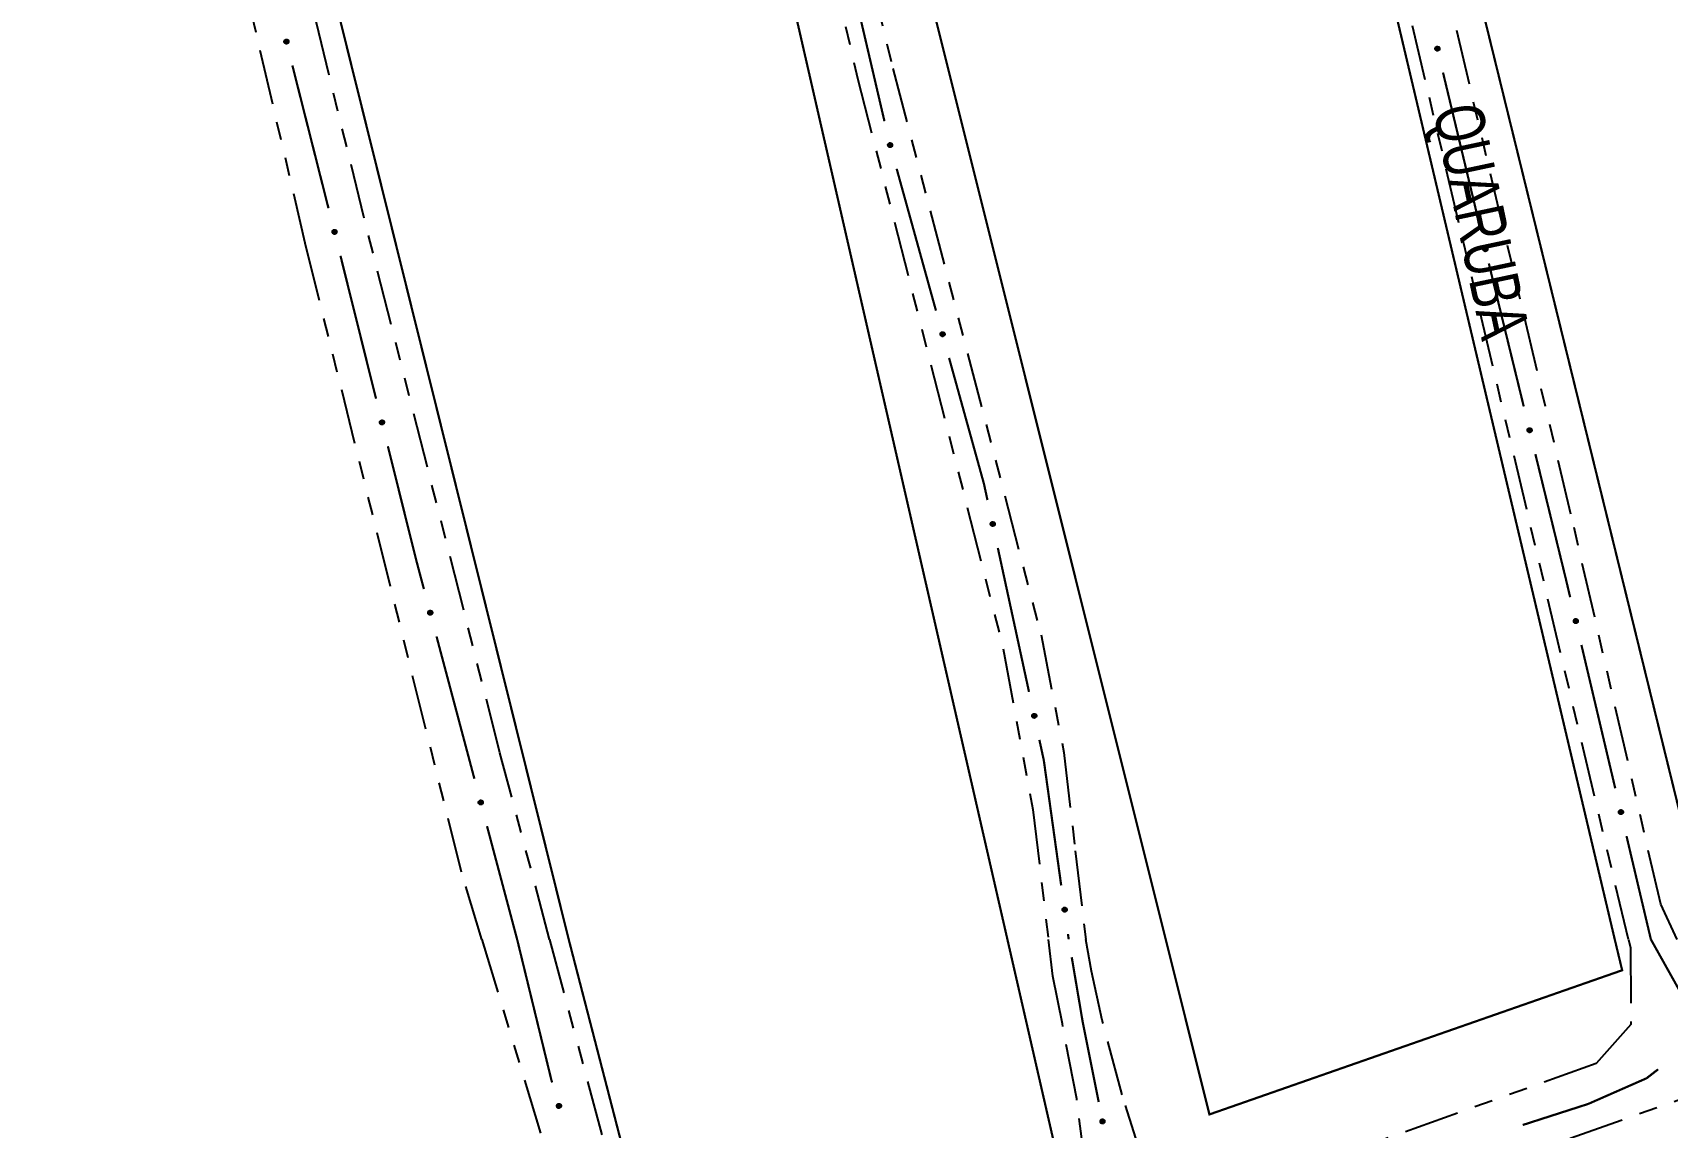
# Model space of a CAD drawing. Extents: x 212200 to 214553, y 4880545 to 4882659.
# Drawn here: x 213208.8 to 213342.1, y 4881347.5 to 4881436.7 of the extents above; entities that cross this region are included whole.
import ezdxf

# ---------------------------------------------------------------- set-up
doc = ezdxf.new("R2010")
doc.units = 0
doc.header["$LTSCALE"] = 1.5
doc.header["$MEASUREMENT"] = 0
doc.linetypes.add('TRACO_12', pattern=[2.5, 2, -0.5])
doc.linetypes.add('TRACO_25', pattern=[8, 3, -1, 1, -1, 1, -1])
for name, color, linetype in [('RU-QUADRA', 210, 'CONTINUOUS'), ('SV-EIXO-RUA-N-PAV', 6, 'CONTINUOUS'), ('SV-RUA-NAO-PAV', 7, 'CONTINUOUS'), ('SV-TXT-RUA-N-PAV', 7, 'CONTINUOUS')]:
    doc.layers.add(name, color=color, linetype=linetype)
doc.styles.add('ARIAL', font='ARIAL.SHX')

msp = doc.modelspace()

# ---------------------------------------------------------------- linework, layer by layer
at = {"layer": 'RU-QUADRA', "linetype": 'TRACO_12', "const_width": 0.18, "flags": 128}
for points in [[(213344.778858, 4881366.276218), (213378.799979, 4881374.044821), (213396.852874, 4881374.817639), (213478.953712, 4881379.8545), (213474.924223, 4881403.024061), (213469.887362, 4881436.771031), (213458.302581, 4881503.257599), (213447.725172, 4881582.840006), (213445.041887, 4881600.656325), (213445.947015, 4881606.268115), (213445.584964, 4881615.500416), (213443.050607, 4881628.172201), (213439.430097, 4881641.206037), (213436.352663, 4881654.511412), (213432.913179, 4881676.415497), (213424.04, 4881720.13), (213420.06, 4881746.92), (213416.62, 4881769.64), (213413.91, 4881786.3), (213411.55, 4881800.33), (213411.19, 4881811.19), (213409.741914, 4881822.774616), (213409.02, 4881829.83), (213406.81, 4881839.02), (213400.09, 4881878.83), (213395.74, 4881904.23), (213392.64, 4881917.97), (213389.95, 4881935.66), (213384.95, 4881968.42), (213379.07, 4882006.96), (213374.51, 4882036.01), (213370.41, 4882056.76), (213364.068246, 4882088.857105), (213326.173552, 4882079.914974), (213344.45, 4881998.51), (213356.54, 4881944.19), (213367.46, 4881897.23), (213373.36, 4881871.74), (213382.04, 4881834.04), (213383.15, 4881828.27), (213375.44, 4881824.4), (213367.96, 4881822.45), (213351.54, 4881818.46), (213345.05, 4881817.69), (213342.628249, 4881816.344882), (213341.223762, 4881814.35693), (213342.83, 4881805.84), (213357.5, 4881752.05), (213364.62, 4881726.72), (213382.045012, 4881666.64012), (213390.19116, 4881636.318349), (213401.414741, 4881597.759917), (213405.397302, 4881591.967101), (213408.941341, 4881583.847378), (213407.430283, 4881579.314203), (213301.152511, 4881554.633584), (213317.361297, 4881478.650507), (213322.418793, 4881457.280693)], [(213337.798852, 4881362.800366), (213338.403396, 4881360.284183), (213319.709325, 4881353.756286), (213304.756498, 4881348.534816), (213301.190597, 4881362.8018), (213275.749395, 4881464.590699), (213261.532303, 4881513.238985), (213254.298, 4881542.427949), (213283.075685, 4881550.317487), (213288.245285, 4881551.637408), (213293.035513, 4881549.037476), (213299.198638, 4881524.085994), (213306.553584, 4881494.309418), (213308.964995, 4881484.729758), (213315.982088, 4881455.056658)]]:
    msp.add_lwpolyline(points, close=True, dxfattribs=at)
at = {"layer": 'RU-QUADRA', "linetype": 'Continuous', "const_width": 0.18, "flags": 128}
msp.add_lwpolyline([(213261.617629, 4881479.240241), (213256.301005, 4881500.639178), (213246.668759, 4881539.408106), (213214.536212, 4881531.573195), (213212.379018, 4881527.721063), (213220.083284, 4881493.360038), (213225.168099, 4881472.789649), (213252.519957, 4881362.803705), (213258.049359, 4881341.445355), (213292.237436, 4881345.545001), (213288.285049, 4881362.802305)], close=True, dxfattribs=at)
at = {"layer": 'SV-EIXO-RUA-N-PAV', "const_width": 0.18}
for points in [[(213275.535525, 4881441.168011), (213278.262281, 4881429.481917)], [(213229.992743, 4881434.026987), (213232.935113, 4881422.393309)], [(213323.799368, 4881433.447651), (213326.596537, 4881421.77821)], [(213279.256501, 4881425.608315), (213282.461525, 4881414.04424)], [(213233.913542, 4881418.514824), (213236.812785, 4881406.870323)], [(213327.53384, 4881417.889586), (213330.380434, 4881406.232103)], [(213283.529867, 4881410.189549), (213286.20072, 4881400.55282)], [(213237.779199, 4881402.988823), (213239.953632, 4881394.255448)], [(213331.329299, 4881402.346276), (213333.701461, 4881392.631707)], [(213286.20072, 4881400.55282), (213286.372322, 4881399.933662)], [(213286.372322, 4881399.933662), (213286.65968, 4881398.606923)], [(213287.506407, 4881394.697568), (213290.046587, 4881382.969504)], [(213239.953632, 4881394.255448), (213240.091779, 4881393.700592)], [(213240.091779, 4881393.700592), (213240.716368, 4881391.354091)], [(213333.701461, 4881392.631707), (213333.795594, 4881392.246209)], [(213333.795594, 4881392.246209), (213334.163805, 4881390.685891)], [(213241.745256, 4881387.488682), (213244.831923, 4881375.892455)], [(213335.082508, 4881386.792822), (213337.838618, 4881375.113616)], [(213290.893313, 4881379.06015), (213291.104995, 4881378.082811)], [(213291.104995, 4881378.082811), (213291.254893, 4881377.390727)], [(213291.254893, 4881377.390727), (213292.671964, 4881367.196882)], [(213245.860812, 4881372.027045), (213248.175812, 4881363.329875)], [(213338.757321, 4881371.220547), (213340.594728, 4881363.43441)], [(213248.175812, 4881363.329875), (213248.317476, 4881362.797662)], [(213248.317476, 4881362.797662), (213250.921064, 4881352.110224)], [(213293.222717, 4881363.23498), (213293.282889, 4881362.802127)], [(213340.594728, 4881363.43441), (213340.744173, 4881362.801126)], [(213340.744173, 4881362.801126), (213344.651108, 4881355.820018)], [(213294.427501, 4881356.047453), (213293.530484, 4881361.341002)], [(213294.551248, 4881355.428719), (213294.427501, 4881356.047453)], [(213295.727945, 4881349.545235), (213294.551248, 4881355.428719)], [(213250.921064, 4881352.110224), (213251.120001, 4881351.293611)], [(213341.335355, 4881352.211351), (213340.545136, 4881351.598527)], [(213251.120001, 4881351.293611), (213251.164406, 4881351.140412)], [(213340.397152, 4881351.483765), (213335.991987, 4881349.545492)], [(213340.545136, 4881351.598527), (213340.397152, 4881351.483765)], [(213335.643311, 4881349.392075), (213330.294046, 4881347.671826)], [(213335.991987, 4881349.545492), (213335.643311, 4881349.392075)]]:
    msp.add_lwpolyline(points, dxfattribs=at)
at = {"layer": 'SV-EIXO-RUA-N-PAV'}
for points in [[(213229.573838, 4881436.132219), (213229.616196, 4881436.107769), (213229.647601, 4881436.078093), (213229.666671, 4881436.045803), (213229.676082, 4881436.012876), (213229.681916, 4881435.978105), (213229.680063, 4881435.941751), (213229.669069, 4881435.901857), (213229.644841, 4881435.859194), (213229.612327, 4881435.829021), (213229.58167, 4881435.808631), (213229.5479, 4881435.796841), (213229.514027, 4881435.79174), (213229.476328, 4881435.794913), (213229.436009, 4881435.806449), (213229.393699, 4881435.83185), (213229.36311, 4881435.861154), (213229.345485, 4881435.892871), (213229.333847, 4881435.926896), (213229.328316, 4881435.962466), (213229.330341, 4881435.998141), (213229.342029, 4881436.038715), (213229.367653, 4881436.080143), (213229.396532, 4881436.110986), (213229.427993, 4881436.129051), (213229.461749, 4881436.139755), (213229.496552, 4881436.14603), (213229.533174, 4881436.145689), (213229.573838, 4881436.132219)], [(213323.406729, 4881435.55794), (213323.44878, 4881435.532964), (213323.479812, 4881435.502899), (213323.498478, 4881435.470374), (213323.507478, 4881435.437332), (213323.512878, 4881435.402491), (213323.510573, 4881435.366163), (213323.499082, 4881435.326409), (213323.474324, 4881435.284051), (213323.441436, 4881435.254285), (213323.410528, 4881435.23428), (213323.376614, 4881435.222911), (213323.34268, 4881435.218232), (213323.305023, 4881435.221875), (213323.264851, 4881435.233913), (213323.222861, 4881435.259839), (213323.192639, 4881435.289522), (213323.175411, 4881435.321456), (213323.164198, 4881435.355623), (213323.159111, 4881435.391259), (213323.16158, 4881435.426907), (213323.173773, 4881435.467332), (213323.199911, 4881435.508438), (213323.229172, 4881435.538918), (213323.260856, 4881435.55659), (213323.294742, 4881435.566872), (213323.329622, 4881435.572713), (213323.366236, 4881435.571916), (213323.406729, 4881435.55794)], [(213278.790037, 4881427.703523), (213278.832938, 4881427.680038), (213278.865007, 4881427.651081), (213278.884802, 4881427.619231), (213278.894956, 4881427.586525), (213278.901576, 4881427.551895), (213278.900547, 4881427.515508), (213278.890459, 4881427.475376), (213278.867203, 4881427.432175), (213278.83538, 4881427.401273), (213278.805193, 4881427.380195), (213278.771699, 4881427.367643), (213278.73795, 4881427.361776), (213278.700189, 4881427.364095), (213278.659619, 4881427.374715), (213278.616744, 4881427.399152), (213278.5855, 4881427.427756), (213278.567161, 4881427.459065), (213278.554756, 4881427.492818), (213278.548421, 4881427.528254), (213278.549637, 4881427.563966), (213278.560404, 4881427.604794), (213278.585083, 4881427.646792), (213278.613257, 4881427.67828), (213278.6443, 4881427.697054), (213278.677805, 4881427.708519), (213278.712458, 4881427.71558), (213278.749078, 4881427.716069), (213278.790037, 4881427.703523)], [(213233.496998, 4881420.620649), (213233.539356, 4881420.596198), (213233.570761, 4881420.566523), (213233.589831, 4881420.534233), (213233.599242, 4881420.501305), (213233.605076, 4881420.466534), (213233.603223, 4881420.43018), (213233.592229, 4881420.390287), (213233.568001, 4881420.347624), (213233.535486, 4881420.31745), (213233.50483, 4881420.297061), (213233.47106, 4881420.285271), (213233.437187, 4881420.280169), (213233.399488, 4881420.283342), (213233.359169, 4881420.294878), (213233.316859, 4881420.32028), (213233.28627, 4881420.349584), (213233.268645, 4881420.3813), (213233.257007, 4881420.415325), (213233.251476, 4881420.450895), (213233.2535, 4881420.486571), (213233.265188, 4881420.527145), (213233.290813, 4881420.568573), (213233.319692, 4881420.599415), (213233.351152, 4881420.617481), (213233.384908, 4881420.628185), (213233.419712, 4881420.63446), (213233.456334, 4881420.634119), (213233.496998, 4881420.620649)], [(213327.323726, 4881419.214102), (213327.365882, 4881419.189304), (213327.397042, 4881419.159371), (213327.415845, 4881419.126925), (213327.424985, 4881419.093922), (213327.430533, 4881419.059104), (213327.428381, 4881419.022766), (213327.41706, 4881418.982964), (213327.392481, 4881418.940502), (213327.35972, 4881418.910597), (213327.328897, 4881418.89046), (213327.295031, 4881418.878948), (213327.261117, 4881418.874126), (213327.223446, 4881418.877609), (213327.183222, 4881418.889476), (213327.141123, 4881418.915224), (213327.110776, 4881418.944779), (213327.093412, 4881418.97664), (213327.082054, 4881419.010759), (213327.076817, 4881419.046373), (213327.079134, 4881419.082031), (213327.091156, 4881419.122508), (213327.11712, 4881419.163723), (213327.146251, 4881419.194327), (213327.17786, 4881419.212134), (213327.211703, 4881419.222559), (213327.246557, 4881419.228548), (213327.283174, 4881419.227906), (213327.323726, 4881419.214102)], [(213283.063403, 4881412.284757), (213283.106303, 4881412.261272), (213283.138372, 4881412.232315), (213283.158168, 4881412.200465), (213283.168322, 4881412.167759), (213283.174942, 4881412.133129), (213283.173913, 4881412.096742), (213283.163825, 4881412.05661), (213283.140569, 4881412.013409), (213283.108746, 4881411.982507), (213283.078559, 4881411.961429), (213283.045065, 4881411.948877), (213283.011316, 4881411.94301), (213282.973555, 4881411.945329), (213282.932984, 4881411.955949), (213282.89011, 4881411.980386), (213282.858866, 4881412.00899), (213282.840527, 4881412.040299), (213282.828121, 4881412.074052), (213282.821787, 4881412.109488), (213282.823003, 4881412.1452), (213282.833769, 4881412.186028), (213282.858449, 4881412.228026), (213282.886622, 4881412.259514), (213282.917666, 4881412.278288), (213282.951171, 4881412.289753), (213282.985824, 4881412.296814), (213283.022444, 4881412.297303), (213283.063403, 4881412.284757)], [(213237.368098, 4881405.095593), (213237.410365, 4881405.070986), (213237.44166, 4881405.041195), (213237.46061, 4881405.008834), (213237.469899, 4881404.975872), (213237.475604, 4881404.94108), (213237.473616, 4881404.904733), (213237.462475, 4881404.86488), (213237.438088, 4881404.822307), (213237.405463, 4881404.792254), (213237.374731, 4881404.771979), (213237.340917, 4881404.760314), (213237.307025, 4881404.755338), (213237.269339, 4881404.758651), (213237.229062, 4881404.770336), (213237.186847, 4881404.795894), (213237.156366, 4881404.825311), (213237.138859, 4881404.857093), (213237.127347, 4881404.891161), (213237.121949, 4881404.926751), (213237.124105, 4881404.962418), (213237.135943, 4881405.002949), (213237.161721, 4881405.044282), (213237.190714, 4881405.075017), (213237.222242, 4881405.092966), (213237.256037, 4881405.103544), (213237.290864, 4881405.109691), (213237.327484, 4881405.109214), (213237.368098, 4881405.095593)], [(213330.927722, 4881404.454882), (213330.969878, 4881404.430084), (213331.001038, 4881404.400151), (213331.019841, 4881404.367706), (213331.028981, 4881404.334702), (213331.034528, 4881404.299884), (213331.032377, 4881404.263546), (213331.021055, 4881404.223745), (213330.996477, 4881404.181282), (213330.963715, 4881404.151377), (213330.932892, 4881404.13124), (213330.899027, 4881404.119728), (213330.865113, 4881404.114906), (213330.827441, 4881404.118389), (213330.787218, 4881404.130256), (213330.745118, 4881404.156004), (213330.714771, 4881404.185559), (213330.697408, 4881404.21742), (213330.68605, 4881404.251539), (213330.680812, 4881404.287153), (213330.68313, 4881404.322811), (213330.695151, 4881404.363288), (213330.721115, 4881404.404503), (213330.750247, 4881404.435107), (213330.781855, 4881404.452914), (213330.815698, 4881404.463339), (213330.850552, 4881404.469328), (213330.88717, 4881404.468686), (213330.927722, 4881404.454882)], [(213287.160215, 4881396.815972), (213287.201707, 4881396.790079), (213287.232072, 4881396.75934), (213287.250018, 4881396.726412), (213287.25829, 4881396.69318), (213287.262924, 4881396.658229), (213287.259821, 4881396.621961), (213287.247461, 4881396.582469), (213287.221778, 4881396.540665), (213287.188244, 4881396.511629), (213287.156904, 4881396.492307), (213287.122748, 4881396.481686), (213287.08872, 4881396.477754), (213287.051152, 4881396.482223), (213287.011254, 4881396.495139), (213286.969843, 4881396.521982), (213286.940281, 4881396.552322), (213286.923758, 4881396.584626), (213286.913298, 4881396.619032), (213286.908996, 4881396.654771), (213286.912247, 4881396.690355), (213286.925324, 4881396.730503), (213286.952359, 4881396.771025), (213286.982283, 4881396.800855), (213287.014347, 4881396.817827), (213287.048451, 4881396.827362), (213287.08345, 4881396.832436), (213287.120039, 4881396.830834), (213287.160215, 4881396.815972)], [(213241.300231, 4881389.588548), (213241.342889, 4881389.564625), (213241.374661, 4881389.535342), (213241.39413, 4881389.503292), (213241.403949, 4881389.470484), (213241.410215, 4881389.435788), (213241.408814, 4881389.399414), (213241.398316, 4881389.359387), (213241.37462, 4881389.316426), (213241.342483, 4881389.285851), (213241.312082, 4881389.265082), (213241.278461, 4881389.252873), (213241.244654, 4881389.247352), (213241.206919, 4881389.250056), (213241.166459, 4881389.26109), (213241.123837, 4881389.285964), (213241.092886, 4881389.314886), (213241.074868, 4881389.346381), (213241.062809, 4881389.380259), (213241.056837, 4881389.415757), (213241.058418, 4881389.451455), (213241.069601, 4881389.492172), (213241.094708, 4881389.533914), (213241.123202, 4881389.565113), (213241.154436, 4881389.583568), (213241.188056, 4881389.59469), (213241.222779, 4881389.601398), (213241.259402, 4881389.601512), (213241.300231, 4881389.588548)], [(213334.697295, 4881388.904479), (213334.739257, 4881388.879355), (213334.770184, 4881388.849181), (213334.788735, 4881388.816591), (213334.797619, 4881388.783517), (213334.802896, 4881388.748657), (213334.800463, 4881388.712338), (213334.788833, 4881388.672625), (213334.763926, 4881388.630354), (213334.730934, 4881388.600704), (213334.699955, 4881388.580807), (213334.666001, 4881388.569558), (213334.632051, 4881388.564999), (213334.594407, 4881388.568774), (213334.554278, 4881388.580952), (213334.512379, 4881388.607026), (213334.482262, 4881388.636816), (213334.465146, 4881388.66881), (213334.454053, 4881388.703016), (213334.449092, 4881388.73867), (213334.451686, 4881388.774309), (213334.464021, 4881388.814691), (213334.490304, 4881388.855704), (213334.519672, 4881388.886081), (213334.551417, 4881388.903642), (213334.58534, 4881388.913805), (213334.620239, 4881388.919523), (213334.656851, 4881388.918597), (213334.697295, 4881388.904479)], [(213290.547121, 4881381.178554), (213290.588613, 4881381.15266), (213290.618978, 4881381.121921), (213290.636925, 4881381.088994), (213290.645197, 4881381.055762), (213290.64983, 4881381.02081), (213290.646727, 4881380.984542), (213290.634367, 4881380.94505), (213290.608684, 4881380.903246), (213290.575151, 4881380.87421), (213290.54381, 4881380.854888), (213290.509655, 4881380.844267), (213290.475626, 4881380.840335), (213290.438059, 4881380.844804), (213290.39816, 4881380.857721), (213290.35675, 4881380.884563), (213290.327187, 4881380.914903), (213290.310665, 4881380.947207), (213290.300205, 4881380.981613), (213290.295902, 4881381.017352), (213290.299153, 4881381.052937), (213290.312231, 4881381.093085), (213290.339266, 4881381.133606), (213290.369189, 4881381.163436), (213290.401253, 4881381.180408), (213290.435358, 4881381.189943), (213290.470357, 4881381.195017), (213290.506945, 4881381.193416), (213290.547121, 4881381.178554)], [(213245.415786, 4881374.126911), (213245.458445, 4881374.102989), (213245.490216, 4881374.073706), (213245.509685, 4881374.041655), (213245.519505, 4881374.008847), (213245.52577, 4881373.974151), (213245.524369, 4881373.937777), (213245.513872, 4881373.89775), (213245.490175, 4881373.854789), (213245.458038, 4881373.824214), (213245.427638, 4881373.803446), (213245.394017, 4881373.791237), (213245.360209, 4881373.785715), (213245.322474, 4881373.78842), (213245.282014, 4881373.799454), (213245.239392, 4881373.824327), (213245.208442, 4881373.853249), (213245.190424, 4881373.884745), (213245.178364, 4881373.918622), (213245.172392, 4881373.954121), (213245.173973, 4881373.989819), (213245.185156, 4881374.030535), (213245.210264, 4881374.072278), (213245.238757, 4881374.103477), (213245.269991, 4881374.121932), (213245.303612, 4881374.133054), (213245.338335, 4881374.139761), (213245.374958, 4881374.139875), (213245.415786, 4881374.126911)], [(213338.372108, 4881373.332204), (213338.41407, 4881373.30708), (213338.444997, 4881373.276906), (213338.463548, 4881373.244316), (213338.472432, 4881373.211242), (213338.477709, 4881373.176382), (213338.475276, 4881373.140063), (213338.463646, 4881373.10035), (213338.438739, 4881373.058079), (213338.405747, 4881373.028429), (213338.374768, 4881373.008532), (213338.340814, 4881372.997283), (213338.306864, 4881372.992724), (213338.269221, 4881372.996499), (213338.229091, 4881373.008677), (213338.187192, 4881373.034751), (213338.157075, 4881373.064541), (213338.139959, 4881373.096535), (213338.128866, 4881373.130741), (213338.123905, 4881373.166395), (213338.126499, 4881373.202034), (213338.138834, 4881373.242416), (213338.165117, 4881373.283429), (213338.194485, 4881373.313806), (213338.22623, 4881373.331367), (213338.260153, 4881373.34153), (213338.295052, 4881373.347248), (213338.331664, 4881373.346322), (213338.372108, 4881373.332204)], [(213293.036589, 4881365.3734), (213293.076019, 4881365.344463), (213293.10399, 4881365.311531), (213293.119413, 4881365.277349), (213293.125166, 4881365.243589), (213293.127162, 4881365.208389), (213293.121344, 4881365.172456), (213293.106053, 4881365.134004), (213293.077303, 4881365.094247), (213293.041684, 4881365.067811), (213293.008981, 4881365.050897), (213292.974124, 4881365.042871), (213292.939896, 4881365.041505), (213292.902771, 4881365.048783), (213292.863955, 4881365.064659), (213292.824677, 4881365.094536), (213292.797477, 4881365.12701), (213292.783427, 4881365.160464), (213292.77558, 4881365.195558), (213292.773973, 4881365.231519), (213292.779887, 4881365.266759), (213292.795943, 4881365.305812), (213292.825945, 4881365.344188), (213292.858024, 4881365.371687), (213292.891272, 4881365.386203), (213292.925996, 4881365.39315), (213292.961278, 4881365.395581), (213292.997642, 4881365.391237), (213293.036589, 4881365.3734)], [(213251.786927, 4881349.388126), (213251.830101, 4881349.365147), (213251.862508, 4881349.336569), (213251.882677, 4881349.304954), (213251.893215, 4881349.272369), (213251.900241, 4881349.23782), (213251.89964, 4881349.201423), (213251.890025, 4881349.161175), (213251.867278, 4881349.117704), (213251.835821, 4881349.08643), (213251.805884, 4881349.064999), (213251.772539, 4881349.052054), (213251.738862, 4881349.045791), (213251.701076, 4881349.047665), (213251.660384, 4881349.057808), (213251.617225, 4881349.081739), (213251.585646, 4881349.109973), (213251.566941, 4881349.141065), (213251.554139, 4881349.17467), (213251.547389, 4881349.210028), (213251.548185, 4881349.245752), (213251.558471, 4881349.286705), (213251.582655, 4881349.328989), (213251.610456, 4881349.360807), (213251.641277, 4881349.379944), (213251.674645, 4881349.391802), (213251.709212, 4881349.399271), (213251.745824, 4881349.400189), (213251.786927, 4881349.388126)], [(213295.964042, 4881347.803443), (213295.922968, 4881347.829993), (213295.893095, 4881347.861211), (213295.875674, 4881347.894419), (213295.867932, 4881347.927779), (213295.863854, 4881347.962799), (213295.867534, 4881347.999014), (213295.88052, 4881348.038304), (213295.906865, 4881348.079694), (213295.940856, 4881348.108194), (213295.972499, 4881348.127015), (213296.006819, 4881348.137092), (213296.040906, 4881348.140482), (213296.078398, 4881348.135417), (213296.118086, 4881348.121867), (213296.159064, 4881348.09437), (213296.18814, 4881348.063564), (213296.204147, 4881348.031001), (213296.214059, 4881347.996433), (213296.217793, 4881347.96063), (213296.213977, 4881347.925102), (213296.200262, 4881347.885167), (213296.172586, 4881347.84508), (213296.142192, 4881347.81573), (213296.109863, 4881347.79927), (213296.075611, 4881347.790278), (213296.040536, 4881347.785761), (213296.003978, 4881347.787944), (213295.964042, 4881347.803443)]]:
    msp.add_lwpolyline(points, close=True, dxfattribs=at)
for points in [[(213229.328316, 4881435.962466), (213229.36311, 4881435.861154)], [(213229.330341, 4881435.998141), (213229.393699, 4881435.83185)], [(213229.331009, 4881435.976252), (213229.376357, 4881435.852602)], [(213229.339842, 4881436.013673), (213229.412501, 4881435.826557)], [(213229.342029, 4881436.038715), (213229.436009, 4881435.806449)], [(213229.357265, 4881436.056082), (213229.454926, 4881435.803507)], [(213229.367653, 4881436.080143), (213229.476328, 4881435.794913)], [(213229.381653, 4881436.093215), (213229.493001, 4881435.797654)], [(213229.396532, 4881436.110986), (213229.514027, 4881435.79174)], [(213229.412368, 4881436.116465), (213229.529737, 4881435.797093)], [(213229.427993, 4881436.129051), (213229.5479, 4881435.796841)], [(213229.445089, 4881436.131779), (213229.561821, 4881435.8038)], [(213229.461749, 4881436.139755), (213229.58167, 4881435.808631)], [(213229.481141, 4881436.139489), (213229.597507, 4881435.824086)], [(213229.496552, 4881436.14603), (213229.612327, 4881435.829021)], [(213229.515886, 4881436.14124), (213229.627887, 4881435.848659)], [(213229.533174, 4881436.145689), (213229.644841, 4881435.859194)], [(213229.551969, 4881436.137698), (213229.654267, 4881435.883481)], [(213229.573838, 4881436.132219), (213229.669069, 4881435.901857)], [(213229.59637, 4881436.117963), (213229.672345, 4881435.92887)], [(213229.616196, 4881436.107769), (213229.680063, 4881435.941751)], [(213229.634172, 4881436.090929), (213229.677863, 4881435.968268)], [(213229.647601, 4881436.078093), (213229.681916, 4881435.978105)], [(213323.159111, 4881435.391259), (213323.192639, 4881435.289522)], [(213323.16158, 4881435.426907), (213323.222861, 4881435.259839)], [(213323.161975, 4881435.405011), (213323.205779, 4881435.280806)], [(213323.171274, 4881435.442319), (213323.241596, 4881435.254312)], [(213323.173773, 4881435.467332), (213323.264851, 4881435.233913)], [(213323.189224, 4881435.484508), (213323.28373, 4881435.230735)], [(213323.199911, 4881435.508438), (213323.305023, 4881435.221875)], [(213323.214073, 4881435.521334), (213323.321729, 4881435.224409)], [(213323.229172, 4881435.538918), (213323.34268, 4881435.218232)], [(213323.245075, 4881435.5442), (213323.358456, 4881435.22339)], [(213323.260856, 4881435.55659), (213323.376614, 4881435.222911)], [(213323.277985, 4881435.559104), (213323.39062, 4881435.229696)], [(213323.294742, 4881435.566872), (213323.410528, 4881435.23428)], [(213323.31413, 4881435.566365), (213323.426557, 4881435.249536)], [(213323.329622, 4881435.572713), (213323.441436, 4881435.254285)], [(213323.348894, 4881435.567682), (213323.45724, 4881435.273729)], [(213323.366236, 4881435.571916), (213323.474324, 4881435.284051)], [(213323.38493, 4881435.563691), (213323.484052, 4881435.308219)], [(213323.406729, 4881435.55794), (213323.499082, 4881435.326409)], [(213323.429081, 4881435.543405), (213323.502694, 4881435.35338)], [(213323.44878, 4881435.532964), (213323.510573, 4881435.366163)], [(213323.466544, 4881435.515902), (213323.508703, 4881435.392706)], [(213323.479812, 4881435.502899), (213323.512878, 4881435.402491)], [(213278.548421, 4881427.528254), (213278.5855, 4881427.427756)], [(213278.549637, 4881427.563966), (213278.616744, 4881427.399152)], [(213278.550801, 4881427.542097), (213278.598937, 4881427.419506)], [(213278.558784, 4881427.579709), (213278.635662, 4881427.394286)], [(213278.560404, 4881427.604794), (213278.659619, 4881427.374715)], [(213278.575243, 4881427.622501), (213278.678598, 4881427.372202)], [(213278.585083, 4881427.646792), (213278.700189, 4881427.364095)], [(213278.598784, 4881427.660177), (213278.716795, 4881427.367213)], [(213278.613257, 4881427.67828), (213278.73795, 4881427.361776)], [(213278.628964, 4881427.684117), (213278.753535, 4881427.367484)], [(213278.6443, 4881427.697054), (213278.771699, 4881427.367643)], [(213278.661331, 4881427.700167), (213278.785458, 4881427.374916)], [(213278.677805, 4881427.708519), (213278.805193, 4881427.380195)], [(213278.697199, 4881427.708692), (213278.820677, 4881427.396004)], [(213278.712458, 4881427.71558), (213278.83538, 4881427.401273)], [(213278.731895, 4881427.711229), (213278.850492, 4881427.421259)], [(213278.749078, 4881427.716069), (213278.867203, 4881427.432175)], [(213278.768049, 4881427.708505), (213278.876077, 4881427.456669)], [(213278.790037, 4881427.703523), (213278.890459, 4881427.475376)], [(213278.812885, 4881427.689781), (213278.893122, 4881427.502456)], [(213278.832938, 4881427.680038), (213278.900547, 4881427.515508)], [(213278.85129, 4881427.66361), (213278.897747, 4881427.541969)], [(213278.865007, 4881427.651081), (213278.901576, 4881427.551895)], [(213233.251476, 4881420.450895), (213233.28627, 4881420.349584)], [(213233.2535, 4881420.486571), (213233.316859, 4881420.32028)], [(213233.254168, 4881420.464681), (213233.299517, 4881420.341032)], [(213233.263001, 4881420.502102), (213233.335661, 4881420.314986)], [(213233.265188, 4881420.527145), (213233.359169, 4881420.294878)], [(213233.280425, 4881420.544511), (213233.378086, 4881420.291936)], [(213233.290813, 4881420.568573), (213233.399488, 4881420.283342)], [(213233.304813, 4881420.581644), (213233.416161, 4881420.286084)], [(213233.319692, 4881420.599415), (213233.437187, 4881420.280169)], [(213233.335527, 4881420.604895), (213233.452897, 4881420.285523)], [(213233.351152, 4881420.617481), (213233.47106, 4881420.285271)], [(213233.368249, 4881420.620208), (213233.484981, 4881420.29223)], [(213233.384908, 4881420.628185), (213233.50483, 4881420.297061)], [(213233.404301, 4881420.627919), (213233.520667, 4881420.312515)], [(213233.419712, 4881420.63446), (213233.535486, 4881420.31745)], [(213233.439046, 4881420.629669), (213233.551047, 4881420.337089)], [(213233.456334, 4881420.634119), (213233.568001, 4881420.347624)], [(213233.475129, 4881420.626128), (213233.577427, 4881420.371911)], [(213233.496998, 4881420.620649), (213233.592229, 4881420.390287)], [(213233.51953, 4881420.606393), (213233.595504, 4881420.4173)], [(213233.539356, 4881420.596198), (213233.603223, 4881420.43018)], [(213233.557332, 4881420.579359), (213233.601022, 4881420.456698)], [(213233.570761, 4881420.566523), (213233.605076, 4881420.466534)], [(213327.076817, 4881419.046373), (213327.110776, 4881418.944779)], [(213327.079134, 4881419.082031), (213327.141123, 4881418.915224)], [(213327.079622, 4881419.060137), (213327.123952, 4881418.936118)], [(213327.088763, 4881419.097484), (213327.159881, 4881418.909776)], [(213327.091156, 4881419.122508), (213327.183222, 4881418.889476)], [(213327.106535, 4881419.139748), (213327.202115, 4881418.886378)], [(213327.11712, 4881419.163723), (213327.223446, 4881418.877609)], [(213327.131227, 4881419.176679), (213327.24014, 4881418.880213)], [(213327.146251, 4881419.194327), (213327.261117, 4881418.874126)], [(213327.162132, 4881419.199677), (213327.276871, 4881418.87935)], [(213327.17786, 4881419.212134), (213327.295031, 4881418.878948)], [(213327.194978, 4881419.21472), (213327.309008, 4881418.885793)], [(213327.211703, 4881419.222559), (213327.328897, 4881418.89046)], [(213327.231092, 4881419.222134), (213327.344861, 4881418.905784)], [(213327.246557, 4881419.228548), (213327.35972, 4881418.910597)], [(213327.26585, 4881419.223599), (213327.375441, 4881418.930107)], [(213327.283174, 4881419.227906), (213327.392481, 4881418.940502)], [(213327.301903, 4881419.21976), (213327.402107, 4881418.964711)], [(213327.323726, 4881419.214102), (213327.41706, 4881418.982964)], [(213327.34614, 4881419.199661), (213327.420557, 4881419.00995)], [(213327.365882, 4881419.189304), (213327.428381, 4881419.022766)], [(213327.383718, 4881419.172317), (213327.426399, 4881419.049301)], [(213327.397042, 4881419.159371), (213327.430533, 4881419.059104)], [(213282.821787, 4881412.109488), (213282.858866, 4881412.00899)], [(213282.823003, 4881412.1452), (213282.89011, 4881411.980386)], [(213282.824167, 4881412.123331), (213282.872303, 4881412.00074)], [(213282.83215, 4881412.160943), (213282.909028, 4881411.97552)], [(213282.833769, 4881412.186028), (213282.932984, 4881411.955949)], [(213282.848609, 4881412.203735), (213282.951963, 4881411.953436)], [(213282.858449, 4881412.228026), (213282.973555, 4881411.945329)], [(213282.87215, 4881412.241411), (213282.990161, 4881411.948447)], [(213282.886622, 4881412.259514), (213283.011316, 4881411.94301)], [(213282.90233, 4881412.265351), (213283.026901, 4881411.948718)], [(213282.917666, 4881412.278288), (213283.045065, 4881411.948877)], [(213282.934697, 4881412.281401), (213283.058824, 4881411.95615)], [(213282.951171, 4881412.289753), (213283.078559, 4881411.961429)], [(213282.970565, 4881412.289926), (213283.094042, 4881411.977238)], [(213282.985824, 4881412.296814), (213283.108746, 4881411.982507)], [(213283.005261, 4881412.292463), (213283.123858, 4881412.002493)], [(213283.022444, 4881412.297303), (213283.140569, 4881412.013409)], [(213283.041415, 4881412.289739), (213283.149443, 4881412.037904)], [(213283.063403, 4881412.284757), (213283.163825, 4881412.05661)], [(213283.086251, 4881412.271015), (213283.166488, 4881412.08369)], [(213283.106303, 4881412.261272), (213283.173913, 4881412.096742)], [(213283.124656, 4881412.244844), (213283.171112, 4881412.123203)], [(213283.138372, 4881412.232315), (213283.174942, 4881412.133129)], [(213237.121949, 4881404.926751), (213237.156366, 4881404.825311)], [(213237.124105, 4881404.962418), (213237.186847, 4881404.795894)], [(213237.124692, 4881404.940527), (213237.169582, 4881404.81671)], [(213237.133664, 4881404.977915), (213237.20563, 4881404.790531)], [(213237.135943, 4881405.002949), (213237.229062, 4881404.770336)], [(213237.151244, 4881405.020259), (213237.247968, 4881404.767324)], [(213237.161721, 4881405.044282), (213237.269339, 4881404.758651)], [(213237.17577, 4881405.057301), (213237.286021, 4881404.76133)], [(213237.190714, 4881405.075017), (213237.307025, 4881404.755338)], [(213237.20657, 4881405.080438), (213237.322756, 4881404.760633)], [(213237.222242, 4881405.092966), (213237.340917, 4881404.760314)], [(213237.239348, 4881405.09563), (213237.354864, 4881404.767221)], [(213237.256037, 4881405.103544), (213237.374731, 4881404.771979)], [(213237.275429, 4881405.103207), (213237.390625, 4881404.787375)], [(213237.290864, 4881405.109691), (213237.405463, 4881404.792254)], [(213237.310179, 4881405.104828), (213237.421096, 4881404.811835)], [(213237.327484, 4881405.109214), (213237.438088, 4881404.822307)], [(213237.346249, 4881405.101153), (213237.447605, 4881404.846559)], [(213237.368098, 4881405.095593), (213237.462475, 4881404.86488)], [(213237.390576, 4881405.081254), (213237.46585, 4881404.891881)], [(213237.410365, 4881405.070986), (213237.473616, 4881404.904733)], [(213237.428278, 4881405.05408), (213237.471514, 4881404.931258)], [(213237.44166, 4881405.041195), (213237.475604, 4881404.94108)], [(213330.680812, 4881404.287153), (213330.714771, 4881404.185559)], [(213330.68313, 4881404.322811), (213330.745118, 4881404.156004)], [(213330.683618, 4881404.300917), (213330.727948, 4881404.176898)], [(213330.692758, 4881404.338264), (213330.763877, 4881404.150556)], [(213330.695151, 4881404.363288), (213330.787218, 4881404.130256)], [(213330.71053, 4881404.380528), (213330.80611, 4881404.127159)], [(213330.721115, 4881404.404503), (213330.827441, 4881404.118389)], [(213330.735223, 4881404.417459), (213330.844136, 4881404.120993)], [(213330.750247, 4881404.435107), (213330.865113, 4881404.114906)], [(213330.766127, 4881404.440457), (213330.880867, 4881404.12013)], [(213330.781855, 4881404.452914), (213330.899027, 4881404.119728)], [(213330.798974, 4881404.4555), (213330.913004, 4881404.126573)], [(213330.815698, 4881404.463339), (213330.932892, 4881404.13124)], [(213330.835088, 4881404.462914), (213330.948856, 4881404.146564)], [(213330.850552, 4881404.469328), (213330.963715, 4881404.151377)], [(213330.869846, 4881404.464379), (213330.979437, 4881404.170887)], [(213330.88717, 4881404.468686), (213330.996477, 4881404.181282)], [(213330.905898, 4881404.460541), (213331.006102, 4881404.205491)], [(213330.927722, 4881404.454882), (213331.021055, 4881404.223745)], [(213330.950136, 4881404.440441), (213331.024553, 4881404.25073)], [(213330.969878, 4881404.430084), (213331.032377, 4881404.263546)], [(213330.987714, 4881404.413097), (213331.030394, 4881404.290081)], [(213331.001038, 4881404.400151), (213331.034528, 4881404.299884)], [(213286.908996, 4881396.654771), (213286.940281, 4881396.552322)], [(213286.912161, 4881396.668456), (213286.953226, 4881396.543319)], [(213286.912247, 4881396.690355), (213286.969843, 4881396.521982)], [(213286.922277, 4881396.705551), (213286.988453, 4881396.516044)], [(213286.925324, 4881396.730503), (213287.011254, 4881396.495139)], [(213286.94115, 4881396.747335), (213287.030059, 4881396.491548)], [(213286.952359, 4881396.771025), (213287.051152, 4881396.482223)], [(213286.966802, 4881396.783607), (213287.067909, 4881396.484388)], [(213286.982283, 4881396.800855), (213287.08872, 4881396.477754)], [(213286.998298, 4881396.805786), (213287.104605, 4881396.482563)], [(213287.014347, 4881396.817827), (213287.122748, 4881396.481686)], [(213287.031527, 4881396.819964), (213287.1369, 4881396.488162)], [(213287.048451, 4881396.827362), (213287.156904, 4881396.492307)], [(213287.067823, 4881396.826429), (213287.173264, 4881396.507207)], [(213287.08345, 4881396.832436), (213287.188244, 4881396.511629)], [(213287.102608, 4881396.826982), (213287.204471, 4881396.53072)], [(213287.120039, 4881396.830834), (213287.221778, 4881396.540665)], [(213287.138547, 4881396.822201), (213287.232034, 4881396.564613)], [(213287.160215, 4881396.815972), (213287.247461, 4881396.582469)], [(213287.182243, 4881396.800949), (213287.251664, 4881396.609353)], [(213287.201707, 4881396.790079), (213287.259821, 4881396.621961)], [(213287.219092, 4881396.77263), (213287.258534, 4881396.648538)], [(213287.232072, 4881396.75934), (213287.262924, 4881396.658229)], [(213241.056837, 4881389.415757), (213241.092886, 4881389.314886)], [(213241.058418, 4881389.451455), (213241.123837, 4881389.285964)], [(213241.059358, 4881389.429576), (213241.106238, 4881389.306499)], [(213241.067725, 4881389.467104), (213241.142704, 4881389.280904)], [(213241.069601, 4881389.492172), (213241.166459, 4881389.26109)], [(213241.08462, 4881389.509726), (213241.185411, 4881389.258383)], [(213241.094708, 4881389.533914), (213241.206919, 4881389.250056)], [(213241.108545, 4881389.547159), (213241.223556, 4881389.253004)], [(213241.123202, 4881389.565113), (213241.244654, 4881389.247352)], [(213241.138968, 4881389.570789), (213241.260297, 4881389.2529)], [(213241.154436, 4881389.583568), (213241.278461, 4881389.252873)], [(213241.171497, 4881389.586508), (213241.292294, 4881389.260005)], [(213241.188056, 4881389.59469), (213241.312082, 4881389.265082)], [(213241.207451, 4881389.594666), (213241.327726, 4881389.280732)], [(213241.222779, 4881389.601398), (213241.342483, 4881389.285851)], [(213241.242171, 4881389.596848), (213241.357798, 4881389.305681)], [(213241.259402, 4881389.601512), (213241.37462, 4881389.316426)], [(213241.278295, 4881389.593755), (213241.383744, 4881389.340828)], [(213241.300231, 4881389.588548), (213241.398316, 4881389.359387)], [(213241.322938, 4881389.574573), (213241.401256, 4881389.386438)], [(213241.342889, 4881389.564625), (213241.408814, 4881389.399414)], [(213241.361073, 4881389.548011), (213241.406284, 4881389.425902)], [(213241.374661, 4881389.535342), (213241.410215, 4881389.435788)], [(213334.449092, 4881388.73867), (213334.482262, 4881388.636816)], [(213334.451686, 4881388.774309), (213334.512379, 4881388.607026)], [(213334.452004, 4881388.752411), (213334.495371, 4881388.628053)], [(213334.461434, 4881388.789687), (213334.531095, 4881388.601433)], [(213334.464021, 4881388.814691), (213334.554278, 4881388.580952)], [(213334.479533, 4881388.831812), (213334.573145, 4881388.577709)], [(213334.490304, 4881388.855704), (213334.594407, 4881388.568774)], [(213334.504511, 4881388.86855), (213334.611122, 4881388.571248)], [(213334.519672, 4881388.886081), (213334.632051, 4881388.564999)], [(213334.535593, 4881388.891307), (213334.647845, 4881388.5701)], [(213334.551417, 4881388.903642), (213334.666001, 4881388.569558)], [(213334.568555, 4881388.906096), (213334.680031, 4881388.576294)], [(213334.58534, 4881388.913805), (213334.699955, 4881388.580807)], [(213334.604726, 4881388.913229), (213334.716037, 4881388.596007)], [(213334.620239, 4881388.919523), (213334.730934, 4881388.600704)], [(213334.639494, 4881388.914424), (213334.746806, 4881388.620092)], [(213334.656851, 4881388.918597), (213334.763926, 4881388.630354)], [(213334.675516, 4881388.910307), (213334.773739, 4881388.654488)], [(213334.697295, 4881388.904479), (213334.788833, 4881388.672625)], [(213334.719596, 4881388.889865), (213334.792539, 4881388.699582)], [(213334.739257, 4881388.879355), (213334.800463, 4881388.712338)], [(213334.756961, 4881388.86223), (213334.798686, 4881388.738887)], [(213334.770184, 4881388.849181), (213334.802896, 4881388.748657)], [(213290.295902, 4881381.017352), (213290.327187, 4881380.914903)], [(213290.299067, 4881381.031037), (213290.340132, 4881380.9059)], [(213290.299153, 4881381.052937), (213290.35675, 4881380.884563)], [(213290.309183, 4881381.068132), (213290.375359, 4881380.878626)], [(213290.312231, 4881381.093085), (213290.39816, 4881380.857721)], [(213290.328056, 4881381.109916), (213290.416965, 4881380.854129)], [(213290.339266, 4881381.133606), (213290.438059, 4881380.844804)], [(213290.353708, 4881381.146188), (213290.454816, 4881380.84697)], [(213290.369189, 4881381.163436), (213290.475626, 4881380.840335)], [(213290.385204, 4881381.168367), (213290.491511, 4881380.845144)], [(213290.401253, 4881381.180408), (213290.509655, 4881380.844267)], [(213290.418434, 4881381.182545), (213290.523807, 4881380.850743)], [(213290.435358, 4881381.189943), (213290.54381, 4881380.854888)], [(213290.45473, 4881381.18901), (213290.56017, 4881380.869788)], [(213290.470357, 4881381.195017), (213290.575151, 4881380.87421)], [(213290.489514, 4881381.189564), (213290.591378, 4881380.893301)], [(213290.506945, 4881381.193416), (213290.608684, 4881380.903246)], [(213290.525454, 4881381.184782), (213290.618941, 4881380.927195)], [(213290.547121, 4881381.178554), (213290.634367, 4881380.94505)], [(213290.569149, 4881381.163531), (213290.63857, 4881380.971935)], [(213290.588613, 4881381.15266), (213290.646727, 4881380.984542)], [(213290.605998, 4881381.135212), (213290.645441, 4881381.011119)], [(213290.618978, 4881381.121921), (213290.64983, 4881381.02081)], [(213245.172392, 4881373.954121), (213245.208442, 4881373.853249)], [(213245.173973, 4881373.989819), (213245.239392, 4881373.824327)], [(213245.174913, 4881373.967939), (213245.221794, 4881373.844863)], [(213245.18328, 4881374.005467), (213245.258259, 4881373.819268)], [(213245.185156, 4881374.030535), (213245.282014, 4881373.799454)], [(213245.200176, 4881374.048089), (213245.300967, 4881373.796747)], [(213245.210264, 4881374.072278), (213245.322474, 4881373.78842)], [(213245.224101, 4881374.085522), (213245.339111, 4881373.791368)], [(213245.238757, 4881374.103477), (213245.360209, 4881373.785715)], [(213245.254524, 4881374.109153), (213245.375852, 4881373.791263)], [(213245.269991, 4881374.121932), (213245.394017, 4881373.791237)], [(213245.287053, 4881374.124871), (213245.40785, 4881373.798368)], [(213245.303612, 4881374.133054), (213245.427638, 4881373.803446)], [(213245.323006, 4881374.133029), (213245.443282, 4881373.819096)], [(213245.338335, 4881374.139761), (213245.458038, 4881373.824214)], [(213245.357726, 4881374.135211), (213245.473354, 4881373.844045)], [(213245.374958, 4881374.139875), (213245.490175, 4881373.854789)], [(213245.393851, 4881374.132118), (213245.499299, 4881373.879192)], [(213245.415786, 4881374.126911), (213245.513872, 4881373.89775)], [(213245.438493, 4881374.112936), (213245.516811, 4881373.924802)], [(213245.458445, 4881374.102989), (213245.524369, 4881373.937777)], [(213245.476628, 4881374.086374), (213245.521839, 4881373.964265)], [(213245.490216, 4881374.073706), (213245.52577, 4881373.974151)], [(213338.126499, 4881373.202034), (213338.187192, 4881373.034751)], [(213338.136247, 4881373.217412), (213338.205908, 4881373.029158)], [(213338.138834, 4881373.242416), (213338.229091, 4881373.008677)], [(213338.154346, 4881373.259537), (213338.247958, 4881373.005434)], [(213338.165117, 4881373.283429), (213338.269221, 4881372.996499)], [(213338.179324, 4881373.296275), (213338.285935, 4881372.998973)], [(213338.194485, 4881373.313806), (213338.306864, 4881372.992724)], [(213338.210406, 4881373.319032), (213338.322658, 4881372.997825)], [(213338.22623, 4881373.331367), (213338.340814, 4881372.997283)], [(213338.243368, 4881373.333821), (213338.354844, 4881373.004019)], [(213338.260153, 4881373.34153), (213338.374768, 4881373.008532)], [(213338.279539, 4881373.340954), (213338.39085, 4881373.023732)], [(213338.295052, 4881373.347248), (213338.405747, 4881373.028429)], [(213338.314307, 4881373.342149), (213338.421619, 4881373.047817)], [(213338.331664, 4881373.346322), (213338.438739, 4881373.058079)], [(213338.350329, 4881373.338032), (213338.448552, 4881373.082213)], [(213338.372108, 4881373.332204), (213338.463646, 4881373.10035)], [(213338.394409, 4881373.31759), (213338.467352, 4881373.127307)], [(213338.41407, 4881373.30708), (213338.475276, 4881373.140063)], [(213338.431774, 4881373.289955), (213338.473499, 4881373.166612)], [(213338.444997, 4881373.276906), (213338.477709, 4881373.176382)], [(213338.123905, 4881373.166395), (213338.157075, 4881373.064541)], [(213338.126817, 4881373.180136), (213338.170184, 4881373.055778)], [(213292.773973, 4881365.231519), (213292.797477, 4881365.12701)], [(213292.778157, 4881365.244928), (213292.809709, 4881365.11706)], [(213292.779887, 4881365.266759), (213292.824677, 4881365.094536)], [(213292.79103, 4881365.281159), (213292.842788, 4881365.087218)], [(213292.795943, 4881365.305812), (213292.863955, 4881365.064659)], [(213292.812988, 4881365.321407), (213292.882437, 4881365.059666)], [(213292.825945, 4881365.344188), (213292.902771, 4881365.048783)], [(213292.841291, 4881365.35565), (213292.919643, 4881365.049684)], [(213292.858024, 4881365.371687), (213292.939896, 4881365.041505)], [(213292.874364, 4881365.375402), (213292.956098, 4881365.045108)], [(213292.891272, 4881365.386203), (213292.974124, 4881365.042871)], [(213292.908565, 4881365.387044), (213292.988723, 4881365.048266)], [(213292.925996, 4881365.39315), (213293.008981, 4881365.050897)], [(213292.945244, 4881365.390765), (213293.026414, 4881365.064526)], [(213292.961278, 4881365.395581), (213293.041684, 4881365.067811)], [(213292.979971, 4881365.388705), (213293.059299, 4881365.08563)], [(213292.997642, 4881365.391237), (213293.077303, 4881365.094247)], [(213293.01545, 4881365.381238), (213293.089329, 4881365.117357)], [(213293.036589, 4881365.3734), (213293.106053, 4881365.134004)], [(213293.057426, 4881365.356765), (213293.112263, 4881365.160497)], [(213293.076019, 4881365.344463), (213293.121344, 4881365.172456)], [(213293.092045, 4881365.325759), (213293.122057, 4881365.199055)], [(213293.10399, 4881365.311531), (213293.127162, 4881365.208389)], [(213251.548185, 4881349.245752), (213251.617225, 4881349.081739)], [(213251.549605, 4881349.223899), (213251.59918, 4881349.101882)], [(213251.557146, 4881349.261602), (213251.636199, 4881349.077095)], [(213251.558471, 4881349.286705), (213251.660384, 4881349.057808)], [(213251.573101, 4881349.304585), (213251.679391, 4881349.055518)], [(213251.582655, 4881349.328989), (213251.701076, 4881349.047665)], [(213251.596197, 4881349.342535), (213251.717644, 4881349.050978)], [(213251.610456, 4881349.360807), (213251.738862, 4881349.045791)], [(213251.626094, 4881349.366828), (213251.754379, 4881349.051681)], [(213251.641277, 4881349.379944), (213251.772539, 4881349.052054)], [(213251.658269, 4881349.383257), (213251.786212, 4881349.059488)], [(213251.674645, 4881349.391802), (213251.805884, 4881349.064999)], [(213251.694035, 4881349.392204), (213251.82118, 4881349.080989)], [(213251.709212, 4881349.399271), (213251.835821, 4881349.08643)], [(213251.728699, 4881349.395148), (213251.850697, 4881349.106593)], [(213251.745824, 4881349.400189), (213251.867278, 4881349.117704)], [(213251.764882, 4881349.392849), (213251.875863, 4881349.142301)], [(213251.786927, 4881349.388126), (213251.890025, 4881349.161175)], [(213251.809936, 4881349.374653), (213251.892369, 4881349.188285)], [(213251.830101, 4881349.365147), (213251.89964, 4881349.201423)], [(213251.848645, 4881349.348935), (213251.896529, 4881349.227849)], [(213251.862508, 4881349.336569), (213251.900241, 4881349.23782)], [(213251.547389, 4881349.210028), (213251.585646, 4881349.109973)], [(213295.893095, 4881347.861211), (213295.863854, 4881347.962799)], [(213295.922968, 4881347.829993), (213295.867534, 4881347.999014)], [(213295.905862, 4881347.847716), (213295.868398, 4881347.972419)], [(213295.942256, 4881347.818814), (213295.87589, 4881348.01149)], [(213295.964042, 4881347.803443), (213295.88052, 4881348.038304)], [(213295.985608, 4881347.796871), (213295.896228, 4881348.055912)], [(213296.003978, 4881347.787944), (213295.906865, 4881348.079694)], [(213296.021467, 4881347.791519), (213295.924327, 4881348.089363)], [(213296.040536, 4881347.785761), (213295.940856, 4881348.108194)], [(213296.056256, 4881347.791519), (213295.955904, 4881348.112377)], [(213296.075611, 4881347.790278), (213295.972499, 4881348.127015)], [(213296.09265, 4881347.797406), (213295.992566, 4881348.130842)], [(213296.109863, 4881347.79927), (213296.006819, 4881348.137092)], [(213296.126101, 4881347.811054), (213296.024946, 4881348.135926)], [(213296.142192, 4881347.81573), (213296.040906, 4881348.140482)], [(213296.157946, 4881347.83273), (213296.061608, 4881348.133518)], [(213296.172586, 4881347.84508), (213296.078398, 4881348.135417)], [(213296.184171, 4881347.868589), (213296.09934, 4881348.125757)], [(213296.200262, 4881347.885167), (213296.118086, 4881348.121867)], [(213296.203706, 4881347.910067), (213296.140552, 4881348.100602)], [(213296.213977, 4881347.925102), (213296.159064, 4881348.09437)], [(213296.214411, 4881347.946997), (213296.17534, 4881348.072771)], [(213296.217793, 4881347.96063), (213296.18814, 4881348.063564)]]:
    msp.add_lwpolyline(points, dxfattribs=at)
at = {"layer": 'SV-RUA-NAO-PAV', "linetype": 'TRACO_25'}
for points in [[(213245.431695, 4881362.803983, 7.779714), (213243.775689, 4881368.274448, 8.909602), (213231.128182, 4881419.192641, 11.068495), (213207.153013, 4881521.708994, 13.63092), (213206.351902, 4881528.98873, 13.75198), (213208.470854, 4881535.168489, 13.610744), (213214.02989, 4881539.988278, 13.671273), (213219.449064, 4881543.968099, 13.75198), (213220.708223, 4881549.027904, 13.75198), (213192.610096, 4881671.403548, 13.852862), (213171.617542, 4881756.520527, 13.590567), (213145.300549, 4881871.236443, 11.875558), (213125.268028, 4881955.913432, 9.777194), (213111.719596, 4882012.951404, 8.687659), (213106.054865, 4882044.490272, 7.477065), (213103.274167, 4882049.610099, 7.497241), (213099.448868, 4882050.982447, 7.234946)], [(213342.885042, 4881362.800167, 9.968872), (213341.544676, 4881365.664896, 10.200903), (213334.227726, 4881397.462833, 10.957524), (213318.637969, 4881463.440487, 12.581738), (213298.556554, 4881547.433503, 13.731803), (213297.010727, 4881552.070986, 13.782245), (213295.023234, 4881554.279312, 13.782245), (213296.127397, 4881556.266805, 13.641008), (213302.53154, 4881558.47513, 13.620831), (213334.552257, 4881565.983436, 13.802422), (213343.217937, 4881567.726974, 14.125246), (213390.551099, 4881578.157636, 14.04454)], [(213338.908457, 4881362.800323, 10.382492), (213311.225672, 4881479.869924, 12.98527), (213295.756069, 4881544.837615, 13.75198), (213293.505202, 4881550.907404, 13.741892), (213290.065111, 4881552.307372, 13.762068), (213284.565161, 4881553.307368, 13.701538), (213267.816188, 4881550.757561, 13.610744), (213251.007172, 4881548.497744, 13.580479), (213247.937409, 4881547.717791, 13.610744), (213246.307686, 4881546.337852, 13.610744), (213246.597975, 4881544.427921, 13.550214), (213251.498567, 4881539.478075, 13.782245), (213254.799572, 4881532.278321, 13.852862), (213262.024387, 4881499.829478, 13.156771), (213265.665506, 4881491.819752, 13.166859), (213269.316815, 4881482.590072, 12.975182), (213271.338316, 4881472.530432, 12.80368), (213273.570323, 4881459.190911, 12.400149), (213276.312517, 4881444.541436, 12.087412), (213278.944104, 4881433.781819, 11.895735), (213291.030886, 4881387.623453, 10.210991), (213292.892321, 4881378.023797, 9.867989), (213293.818919, 4881370.015146, 9.898253), (213294.672145, 4881362.802055, 9.898253)], [(213250.964384, 4881362.803766, 9.39384), (213246.914045, 4881378.014069, 9.39384), (213235.847632, 4881421.572525, 11.129025), (213210.912618, 4881523.328912, 13.469507), (213211.051591, 4881529.84867, 13.509861), (213215.050667, 4881534.788464, 13.570391), (213222.38969, 4881539.268255, 13.63092), (213240.408322, 4881543.687985, 13.873039), (213245.728333, 4881542.348003, 13.772157), (213248.968785, 4881538.688119, 14.014276), (213252.529931, 4881530.528399, 13.973922), (213259.434631, 4881498.889528, 13.308095), (213263.175782, 4881490.64981, 13.308095), (213265.856923, 4881482.730087, 13.207212), (213267.818398, 4881472.850441, 13.368625), (213270.200409, 4881459.450922, 12.965094), (213273.00242, 4881445.951404, 12.480855), (213276.10435, 4881432.891868, 12.158031), (213287.951178, 4881386.493513, 10.86673), (213290.353142, 4881373.393983, 10.463198), (213291.632048, 4881362.802174, 9.857901)], [(213245.431695, 4881362.803983, 7.779714), (213252.643396, 4881338.980795, 8.072657), (213253.042692, 4881337.488016, 8.072657), (213255.753096, 4881333.320257, 7.855052), (213259.386196, 4881331.655418, 7.855052), (213263.879664, 4881331.245517, 7.855052), (213268.289324, 4881331.733041, 8.121013), (213296.365767, 4881337.416658, 9.426642), (213298.198034, 4881336.260042, 9.426642), (213304.465309, 4881308.147546, 8.628757), (213313.132458, 4881262.042976, 7.516555)], [(213250.964384, 4881362.803766, 9.39384), (213257.315116, 4881338.954764, 8.072657), (213260.787935, 4881336.133465, 8.000121), (213268.693514, 4881336.202391, 7.951765), (213282.737269, 4881338.813111, 7.951765), (213290.638218, 4881340.935181, 9.050838), (213294.717626, 4881343.735053, 9.232427), (213293.936703, 4881349.814833, 9.414016), (213292.767157, 4881355.910571, 9.414016), (213291.995211, 4881359.794476, 9.857901), (213291.632048, 4881362.802174, 9.857901)], [(213338.908457, 4881362.800323, 10.382492), (213339.073086, 4881362.104112, 10.382492), (213339.114062, 4881355.864342, 10.362315), (213336.274669, 4881352.674477, 10.100019), (213304.744613, 4881341.419328, 9.192074), (213301.491477, 4881341.567198, 9.161809), (213299.273429, 4881344.968204, 9.020573), (213297.646861, 4881350.143648, 9.121456), (213296.020293, 4881356.206311, 9.424105), (213295.133074, 4881360.198797, 9.797371), (213294.672145, 4881362.802055, 9.898253)], [(213317.065635, 4881272.755333, 7.44402), (213302.93964, 4881335.977048, 9.329929), (213304.774117, 4881337.090787, 9.329929), (213311.517151, 4881338.652749, 9.329929), (213345.574642, 4881350.624497, 10.160549), (213350.333844, 4881354.574323, 10.160549), (213355.153314, 4881356.804212, 10.210991), (213362.032817, 4881358.334115, 10.251344), (213379.528137, 4881362.798733, 10.432933)]]:
    msp.add_polyline3d(points, dxfattribs=at)

# ---------------------------------------------------------------- texts
at = {"layer": 'SV-TXT-RUA-N-PAV', "style": 'ARIAL', "width": 0.7}
msp.add_text('QUARUBA', height=4, rotation=282, dxfattribs=at).set_placement((213322.958549, 4881430.39226))

doc.saveas('drawing.dxf')
